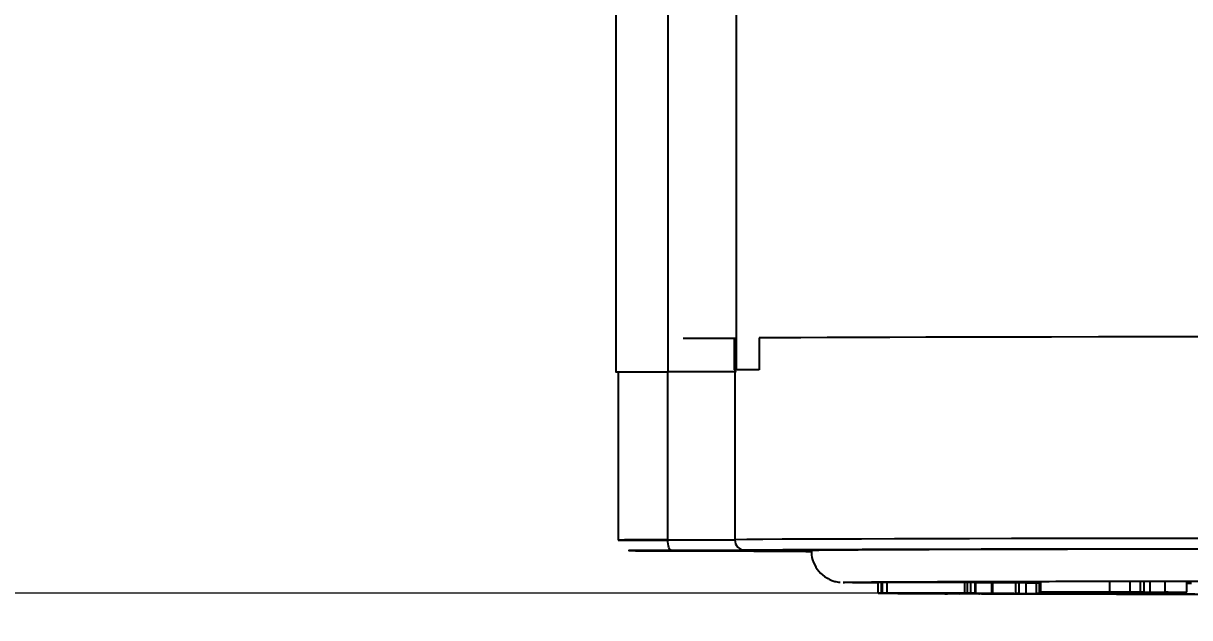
# Model space of a CAD drawing. Header units: millimetres. Extents: x 2379 to 4059, y 879 to 2067.
# Drawn here: x 2943.2 to 3053.2, y 987.4 to 1043.5 of the extents above; entities that cross this region are included whole.
import ezdxf

# ---------------------------------------------------------------- set-up
doc = ezdxf.new("R2010")
doc.units = ezdxf.units.MM
doc.layers.add('AM_5', color=3, linetype='Continuous', lineweight=25)
doc.styles.add('SLDTEXTSTYLE1', font='txt.shx', dxfattribs={"width": 0.7, "bigfont": 'gbcbig.shx'})
doc.dimstyles.new('SLDDIMSTYLE12$0', dxfattribs={"dimtxt": 12, "dimasz": 10, "dimexe": 0, "dimexo": 0.0625, "dimgap": 0.875, "dimtad": 1, "dimdec": 1, "dimlfac": 1.8, "dimrnd": 1e-09, "dimzin": 12, "dimdsep": 46, "dimtxsty": 'SLDTEXTSTYLE1', "dimcen": 0.09, "dimdle": 8.16, "dimclrd": 3, "dimclre": 3, "dimadec": 0, "dimazin": 3, "dimtfac": 1, "dimtdec": 1, "dimtofl": 0, "dimtmove": 0, "dimatfit": 3, "dimfxl": 0, "dimfrac": 2, "dimtolj": 1, "dimlwd": 5, "dimlwe": 5, "dimarcsym": 0})

# ---------------------------------------------------------------- blocks, each defined once
blk = doc.blocks.new('*D41')
at = {"layer": 'AM_5', "color": 3, "lineweight": 5, "transparency": 16777216}
blk.add_line((3044.79, 1231.34), (2894.45, 1231.34), dxfattribs=at)
at = {"layer": 'AM_5', "color": 3, "linetype": 'Continuous', "lineweight": 5, "transparency": 16777216}
for p, q in [((2894.45, 1221.34), (2894.45, 999.72)), ((3024.09, 989.72), (2894.45, 989.72))]:
    blk.add_line(p, q, dxfattribs=at)
at = {"layer": 'AM_5', "color": 3, "transparency": 16777216}
for points in [[(2892.79, 1221.34), (2896.12, 1221.34), (2894.45, 1231.34)], [(2892.79, 999.72), (2896.12, 999.72), (2894.45, 989.72)]]:
    blk.add_solid(points, dxfattribs=at)
at = {"layer": 'Defpoints', "color": 0, "transparency": 16777216}
for p in [(3044.86, 1231.34), (2894.45, 989.72), (3024.15, 989.72)]:
    blk.add_point(p, dxfattribs=at)
at = {"layer": 'AM_5', "color": 0, "transparency": 16777216, "insert": (2887.58, 1063.63), "char_height": 12, "attachment_point": 5, "rotation": 90, "style": 'SLDTEXTSTYLE1'}
blk.add_mtext('\\A1;245', dxfattribs=at)
blk = doc.blocks.new('*D42')
at = {"layer": 'AM_5', "color": 3, "lineweight": 5, "transparency": 16777216}
blk.add_line((3024.05, 989.72), (2894.6, 989.72), dxfattribs=at)
at = {"layer": 'AM_5', "color": 3, "linetype": 'Continuous', "lineweight": 5, "transparency": 16777216}
for p, q in [((2894.6, 979.72), (2894.6, 954.64)), ((3023.16, 944.64), (2894.6, 944.64))]:
    blk.add_line(p, q, dxfattribs=at)
at = {"layer": 'AM_5', "color": 3, "transparency": 16777216}
for points in [[(2892.93, 979.72), (2896.27, 979.72), (2894.6, 989.72)], [(2892.93, 954.64), (2896.27, 954.64), (2894.6, 944.64)]]:
    blk.add_solid(points, dxfattribs=at)
at = {"layer": 'Defpoints', "color": 0, "transparency": 16777216}
for p in [(3024.12, 989.72), (2894.6, 944.64), (3023.22, 944.64)]:
    blk.add_point(p, dxfattribs=at)
at = {"layer": 'AM_5', "color": 0, "transparency": 16777216, "insert": (2887.73, 967.18), "char_height": 12, "attachment_point": 5, "rotation": 90, "style": 'SLDTEXTSTYLE1'}
blk.add_mtext('\\A1;45', dxfattribs=at)

msp = doc.modelspace()

# ---------------------------------------------------------------- linework, layer by layer
at = {"color": 7, "linetype": 'Continuous', "lineweight": 25}
for p, q in [((3010.429, 1045.193), (3010.429, 1010.766)), ((2999.082, 1044.576), (2999.082, 1010.576)), ((3004.017, 1010.591), (3004.017, 1044.591)), ((3010.239, 1013.764), (3010.239, 1010.764)), ((3010.239, 1013.764), (3010.363, 1013.764)), ((3012.596, 1013.785), (3012.596, 1010.785)), ((3010.296, 1010.765), (3010.296, 994.765)), ((2999.305, 1010.577), (2999.305, 994.734)), ((3003.973, 994.748), (3003.973, 1010.591)), ((3020.505, 990.734), (3020.56, 990.737)), ((3024.116, 990.717), (3023.81, 990.717)), ((3023.81, 989.717), (3023.81, 990.717)), ((3024.18, 990.716), (3024.116, 990.717)), ((3024.116, 989.717), (3024.116, 990.717)), ((3024.18, 990.716), (3024.18, 989.716)), ((3031.97, 990.718), (3024.669, 990.715)), ((3024.669, 989.715), (3024.669, 990.715)), ((3031.97, 989.718), (3031.97, 990.718)), ((3032.548, 990.72), (3032.242, 990.72)), ((3032.242, 989.72), (3032.242, 990.72)), ((3032.958, 990.715), (3032.548, 990.72)), ((3032.548, 989.72), (3032.548, 990.72)), ((3033.014, 990.713), (3032.958, 990.715)), ((3032.958, 989.715), (3032.958, 990.715)), ((3033.017, 989.713), (3033.017, 990.713)), ((3034.519, 989.702), (3034.519, 990.702)), ((3034.621, 989.7), (3034.621, 990.7)), ((3036.786, 990.682), (3034.621, 990.68)), ((3036.786, 989.682), (3036.786, 990.682)), ((3037.079, 990.685), (3036.801, 990.684)), ((3036.801, 989.684), (3036.801, 990.684)), ((3037.764, 990.682), (3037.079, 990.685)), ((3037.079, 990.685), (3037.079, 989.685)), ((3037.764, 989.682), (3037.764, 990.682)), ((3038.741, 990.674), (3037.764, 990.673)), ((3039.018, 990.676), (3038.741, 990.676)), ((3038.741, 989.676), (3038.741, 990.676)), ((3039.163, 990.676), (3039.018, 990.676)), ((3039.018, 989.676), (3039.018, 990.676)), ((3045.654, 990.821), (3039.163, 990.8)), ((3039.163, 989.8), (3039.163, 990.8)), ((3047.585, 990.825), (3045.654, 990.824)), ((3045.654, 989.824), (3045.654, 990.824)), ((3047.585, 989.825), (3047.585, 990.825)), ((3048.538, 990.82), (3047.585, 990.82)), ((3048.538, 989.82), (3048.538, 990.82)), ((3049.458, 990.81), (3048.885, 990.81)), ((3048.885, 989.81), (3048.885, 990.81)), ((3050.886, 990.814), (3049.458, 990.81)), ((3049.458, 989.81), (3049.458, 990.81)), ((3052.912, 990.819), (3050.886, 990.818)), ((3050.886, 989.818), (3050.886, 990.818)), ((3052.912, 989.819), (3052.912, 990.819)), ((3024.201, 989.712), (3023.81, 989.717)), ((3023.81, 989.717), (3024.116, 989.717)), ((3024.116, 989.717), (3024.18, 989.716)), ((3024.491, 989.713), (3024.507, 989.712)), ((3024.669, 989.715), (3031.97, 989.718)), ((3032.117, 989.716), (3024.816, 989.713)), ((3025.663, 989.714), (3025.663, 989.698)), ((3029.115, 989.708), (3029.115, 989.715)), ((3030.072, 989.672), (3029.126, 989.676)), ((3029.126, 989.676), (3029.404, 989.676)), ((3029.404, 989.676), (3029.593, 989.676)), ((3030.35, 989.672), (3030.072, 989.672)), ((3030.161, 989.673), (3030.35, 989.672)), ((3030.174, 989.675), (3036.786, 989.682)), ((3036.558, 989.681), (3030.317, 989.675)), ((3030.35, 989.672), (3030.35, 989.675)), ((3031.515, 989.666), (3036.607, 989.681)), ((3031.515, 989.666), (3031.515, 989.676)), ((3031.658, 989.666), (3031.515, 989.666)), ((3038.916, 989.674), (3031.658, 989.666)), ((3032.298, 989.719), (3032.242, 989.72)), ((3032.242, 989.72), (3032.548, 989.72)), ((3032.548, 989.72), (3032.958, 989.715)), ((3032.958, 989.715), (3032.94, 989.713)), ((3037.764, 989.682), (3033.316, 989.668)), ((3033.316, 989.668), (3033.364, 989.668)), ((3033.364, 989.668), (3038.774, 989.674)), ((3033.364, 989.668), (3033.364, 989.669)), ((3033.516, 989.668), (3033.516, 989.66)), ((3033.86, 989.658), (3033.553, 989.659)), ((3036.129, 989.67), (3036.129, 989.668)), ((3036.607, 989.681), (3036.558, 989.681)), ((3036.801, 989.684), (3037.079, 989.685)), ((3036.944, 989.684), (3036.801, 989.684)), ((3038.589, 989.644), (3036.904, 989.649)), ((3036.904, 989.649), (3037.146, 989.649)), ((3037.079, 989.685), (3037.764, 989.682)), ((3037.146, 989.649), (3037.439, 989.648)), ((3038.054, 989.648), (3043.717, 989.658)), ((3038.541, 989.645), (3038.832, 989.645)), ((3044.197, 989.656), (3038.574, 989.647)), ((3038.832, 989.645), (3038.589, 989.644)), ((3038.93, 989.675), (3038.741, 989.676)), ((3038.741, 989.676), (3039.018, 989.676)), ((3038.766, 989.659), (3038.766, 989.673)), ((3038.774, 989.674), (3038.774, 989.676)), ((3038.832, 989.645), (3038.832, 989.647)), ((3039.018, 989.676), (3039.964, 989.673)), ((3039.163, 989.8), (3045.905, 989.821)), ((3040.031, 989.801), (3039.163, 989.8)), ((3039.687, 989.672), (3039.498, 989.673)), ((3039.964, 989.673), (3039.687, 989.672)), ((3039.964, 989.673), (3039.964, 989.801)), ((3042.304, 989.809), (3040.804, 989.804)), ((3040.969, 989.8), (3040.969, 989.804)), ((3040.969, 989.8), (3040.971, 989.8)), ((3040.971, 989.8), (3040.971, 989.804)), ((3041.313, 989.66), (3043.141, 989.662)), ((3041.467, 989.66), (3041.313, 989.66)), ((3041.529, 989.668), (3041.529, 989.8)), ((3041.908, 989.665), (3041.908, 989.8)), ((3046.935, 989.802), (3042.304, 989.809)), ((3044.274, 989.815), (3042.857, 989.81)), ((3042.857, 989.81), (3047.488, 989.803)), ((3043.141, 989.662), (3043.141, 989.8)), ((3043.141, 989.662), (3046.219, 989.654)), ((3043.856, 989.795), (3045.001, 989.796)), ((3048.905, 989.808), (3044.274, 989.815)), ((3044.39, 989.802), (3044.39, 989.806)), ((3044.942, 989.651), (3044.74, 989.651)), ((3047.585, 989.825), (3044.827, 989.816)), ((3044.827, 989.816), (3048.484, 989.811)), ((3046.219, 989.654), (3044.942, 989.651)), ((3044.951, 989.8), (3044.951, 989.805)), ((3045.001, 989.796), (3045.001, 989.805)), ((3045.001, 989.796), (3046.935, 989.802)), ((3052.912, 989.819), (3045.343, 989.795)), ((3045.654, 989.824), (3047.585, 989.825)), ((3045.905, 989.821), (3045.654, 989.824)), ((3046.219, 989.654), (3046.219, 989.798)), ((3046.234, 989.798), (3046.234, 989.63)), ((3046.853, 989.82), (3046.853, 989.823)), ((3046.853, 989.82), (3048.538, 989.82)), ((3047.488, 989.81), (3047.488, 989.803)), ((3047.488, 989.803), (3048.905, 989.808)), ((3047.714, 989.803), (3047.714, 989.637)), ((3048.885, 989.81), (3049.458, 989.81)), ((3049.458, 989.81), (3051.153, 989.815)), ((3049.862, 989.621), (3050.043, 989.622)), ((3051.919, 989.618), (3049.862, 989.621)), ((3050.043, 989.622), (3050.341, 989.621)), ((3050.665, 989.78), (3050.434, 989.78)), ((3050.665, 989.78), (3050.665, 989.812)), ((3050.886, 989.818), (3052.912, 989.819)), ((3051.153, 989.815), (3050.886, 989.818)), ((3050.967, 989.621), (3055.242, 989.635)), ((3053.626, 989.626), (3051.653, 989.62)), ((3051.8, 989.619), (3051.8, 989.621)), ((3051.8, 989.619), (3052.1, 989.619)), ((3052.1, 989.619), (3051.919, 989.618)), ((3052.1, 989.619), (3052.1, 989.622)), ((3052.839, 989.641), (3052.839, 989.819))]:
    msp.add_line(p, q, dxfattribs=at)
at = {"color": 7, "linetype": 'Continuous', "lineweight": 25, "flags": 128}
for points in [[(3074.692, 1013.902), (3069.367, 1013.9), (3064.132, 1013.896), (3059.013, 1013.892), (3054.034, 1013.888), (3049.216, 1013.882), (3044.583, 1013.876), (3040.157, 1013.869), (3035.956, 1013.862), (3032.003, 1013.854), (3028.313, 1013.845), (3024.906, 1013.836), (3021.795, 1013.827), (3018.997, 1013.817), (3016.524, 1013.806), (3014.387, 1013.796), (3012.596, 1013.785)], [(3004.325, 993.746), (3004.256, 993.766), (3004.19, 993.823), (3004.13, 993.916), (3004.076, 994.041), (3004.033, 994.192), (3004, 994.366), (3003.98, 994.553), (3003.973, 994.748)], [(3074.692, 994.902), (3069.433, 994.9), (3064.263, 994.897), (3059.204, 994.893), (3054.28, 994.888), (3049.513, 994.883), (3044.925, 994.877), (3040.537, 994.87), (3036.368, 994.863), (3032.436, 994.855), (3028.761, 994.846), (3025.359, 994.838), (3022.244, 994.828), (3019.432, 994.818), (3016.934, 994.808), (3014.763, 994.798), (3012.927, 994.787), (3011.436, 994.776), (3010.296, 994.765)], [(3011.705, 993.734), (3011.528, 993.731), (3011.008, 993.728), (3010.182, 993.726), (3009.105, 993.724), (3007.851, 993.723), (3006.505, 993.723), (3005.159, 993.723), (3003.905, 993.724), (3002.828, 993.726), (3002.002, 993.728), (3001.482, 993.731), (3001.305, 993.734), (3001.482, 993.737), (3002.002, 993.74), (3002.828, 993.742), (3003.905, 993.744), (3005.159, 993.745), (3006.505, 993.745), (3007.851, 993.745), (3009.105, 993.744), (3010.182, 993.742), (3011.008, 993.74), (3011.528, 993.737), (3011.705, 993.734)], [(3004.325, 993.722), (3004.256, 993.74), (3004.25, 993.744)], [(3011.28, 993.704), (3011.088, 993.723), (3011.019, 993.739)], [(3053.986, 993.867), (3049.676, 993.862), (3045.562, 993.855), (3041.664, 993.849), (3038.003, 993.841), (3034.595, 993.833), (3031.458, 993.825), (3028.609, 993.816), (3026.06, 993.806), (3023.824, 993.797), (3021.913, 993.787), (3020.337, 993.777), (3019.103, 993.766), (3018.217, 993.755), (3017.683, 993.745), (3017.505, 993.734), (3017.505, 993.734)]]:
    msp.add_lwpolyline(points, dxfattribs=at)
at = {"color": 7, "linetype": 'Continuous', "lineweight": 25}
for centre, radius, start, end in [((3005.527, 1800.635), 786.885, 269.993192, 270.343129), ((3009.901, 1044.501), 33.739, 270.57375, 270.66978), ((3015.787, 513.15), 497.644, 90.36744, 90.63226), ((3002.968, 564.319), 430.43, 89.86614, 90.48756), ((3003.191, 1497.464), 502.745, 269.55713, 270.08916), ((3004.466, 2037.087), 1042.338, 269.972937, 270.320473), ((3011.288, 994.757), 0.992, 179.54189, 269.50442)]:
    msp.add_arc(centre, radius, start, end, dxfattribs=at)
for points, knots in [([(2999.305, 1010.573), (2999.206, 1010.574), (2998.952, 1010.577), (2999.334, 1010.581), (3000.341, 1010.585), (3001.936, 1010.589), (3003.324, 1010.59), (3004.017, 1010.591)], [0, 0, 0, 0, 0.1382127, 0.3536596, 0.5691064, 0.7845532, 1, 1, 1, 1]), ([(3004.325, 993.746), (3003.771, 993.746), (3002.638, 993.745), (3001.328, 993.742), (3000.491, 993.738), (3000.214, 993.734), (3000.491, 993.73), (3001.328, 993.726), (3002.638, 993.723), (3003.771, 993.722), (3004.325, 993.722)], [0, 0, 0, 0, 0.122089, 0.25, 0.377911, 0.5, 0.622089, 0.75, 0.877911, 1, 1, 1, 1]), ([(3011.28, 993.764), (3011.046, 993.762), (3010.571, 993.758), (3008.986, 993.753), (3006.894, 993.749), (3005.172, 993.747), (3004.325, 993.746)], [0, 0, 0, 0, 0.2457963, 0.5, 0.7542037, 1, 1, 1, 1]), ([(3004.325, 993.722), (3005.172, 993.721), (3006.894, 993.719), (3008.986, 993.715), (3010.571, 993.71), (3011.046, 993.706), (3011.28, 993.704)], [0, 0, 0, 0, 0.2457963, 0.5, 0.7542037, 1, 1, 1, 1]), ([(3074.871, 993.9), (3072.375, 993.899), (3067.338, 993.897), (3059.961, 993.891), (3052.719, 993.884), (3045.74, 993.876), (3039.137, 993.865), (3033.043, 993.854), (3027.551, 993.841), (3022.739, 993.826), (3018.676, 993.812), (3015.407, 993.796), (3012.868, 993.78), (3011.806, 993.77), (3011.28, 993.764)], [0, 0, 0, 0, 0.0799588, 0.1613715, 0.2441424, 0.3288926, 0.4142166, 0.5, 0.5857784, 0.6711024, 0.7558576, 0.8386237, 0.9200388, 1, 1, 1, 1]), ([(3011.28, 993.704), (3011.812, 993.698), (3012.885, 993.688), (3015.02, 993.674), (3016.824, 993.666), (3017.519, 993.663)], [0, 0, 0, 0, 0.3763945, 0.7596333, 1, 1, 1, 1]), ([(3017.526, 993.731), (3017.52, 993.68), (3017.471, 993.305), (3017.686, 992.604), (3018.174, 991.755), (3018.83, 991.205), (3019.417, 990.924), (3019.828, 990.805), (3020.113, 990.756), (3020.183, 990.75), (3020.225, 990.746)], [0, 0, 0, 0, 0.0306613, 0.2215242, 0.4125627, 0.6042625, 0.714262, 0.802035, 0.8827548, 1, 1, 1, 1]), ([(3023.81, 990.689), (3023.591, 990.691), (3022.636, 990.697), (3021.606, 990.707), (3020.663, 990.721), (3020.558, 990.729), (3020.505, 990.734)], [0, 0, 0, 0, 0.0935487, 0.4075636, 0.7037755, 1, 1, 1, 1]), ([(3020.56, 990.737), (3020.607, 990.74), (3020.714, 990.748), (3021.584, 990.761), (3023.064, 990.774), (3025.24, 990.788), (3028.07, 990.801), (3031.584, 990.814), (3035.738, 990.826), (3040.482, 990.838), (3045.743, 990.848), (3051.435, 990.857), (3057.458, 990.864), (3063.681, 990.87), (3070.046, 990.875), (3076.399, 990.878), (3082.738, 990.88), (3089.005, 990.881), (3095.272, 990.88), (3101.611, 990.878), (3107.963, 990.875), (3114.329, 990.87), (3120.552, 990.864), (3126.575, 990.857), (3132.267, 990.848), (3137.528, 990.838), (3142.272, 990.826), (3146.426, 990.814), (3149.94, 990.801), (3152.77, 990.788), (3154.946, 990.774), (3156.427, 990.761), (3157.298, 990.748), (3157.405, 990.74), (3157.453, 990.736)], [0, 0, 0, 0, 0.0238278, 0.0532733, 0.0844848, 0.1156987, 0.1479575, 0.1807255, 0.2138422, 0.247136, 0.2804297, 0.3135464, 0.3463145, 0.3785732, 0.4097847, 0.4409986, 0.4704422, 0.4998883, 0.529332, 0.5587781, 0.5899896, 0.6212035, 0.6534622, 0.6862303, 0.719347, 0.7526407, 0.7859345, 0.8190512, 0.8518192, 0.884078, 0.9152894, 0.9465034, 0.9759476, 1, 1, 1, 1]), ([(3024.669, 990.715), (3024.601, 990.715), (3024.5, 990.715), (3024.371, 990.715), (3024.288, 990.715), (3024.217, 990.716), (3024.194, 990.716), (3024.18, 990.716)], [0, 0, 0, 0, 0.282258, 0.4158856, 0.5503053, 0.7165567, 1, 1, 1, 1]), ([(3032.299, 990.719), (3032.3, 990.719), (3032.305, 990.718), (3032.259, 990.718), (3032.168, 990.718), (3032.063, 990.718), (3031.991, 990.718), (3031.97, 990.718)], [0, 0, 0, 0, 0.1326945, 0.3449021, 0.557282, 0.8755225, 1, 1, 1, 1]), ([(3034.519, 990.702), (3034.388, 990.702), (3034.145, 990.704), (3033.543, 990.705), (3033.143, 990.705), (3033.017, 990.705)], [0, 0, 0, 0, 0.4404149, 0.8228014, 1, 1, 1, 1]), ([(3034.601, 990.7), (3034.596, 990.701), (3034.59, 990.701), (3034.529, 990.702), (3034.519, 990.702)], [0, 0, 0, 0, 0.83071948, 1, 1, 1, 1]), ([(3048.885, 990.81), (3048.85, 990.811), (3048.788, 990.812), (3048.663, 990.814), (3048.578, 990.815), (3048.538, 990.816)], [0, 0, 0, 0, 0.4081821, 0.7252723, 1, 1, 1, 1]), ([(3053.367, 990.639), (3053.352, 990.639), (3053.255, 990.64), (3053.029, 990.64), (3052.839, 990.641)], [0, 0, 0, 0, 0.1566684, 1, 1, 1, 1]), ([(3024.18, 989.716), (3024.198, 989.716), (3024.224, 989.716), (3024.319, 989.715), (3024.414, 989.715), (3024.534, 989.715), (3024.623, 989.715), (3024.669, 989.715)], [0, 0, 0, 0, 0.35696, 0.5062957, 0.6288316, 0.8071132, 1, 1, 1, 1]), ([(3029.391, 989.706), (3028.723, 989.706), (3027.661, 989.705), (3026.267, 989.706), (3025.333, 989.707), (3024.622, 989.709), (3024.323, 989.711), (3024.22, 989.712), (3024.201, 989.712)], [0, 0, 0, 0, 0.2981143, 0.4743939, 0.6200678, 0.7658819, 0.9565068, 1, 1, 1, 1]), ([(3024.816, 989.713), (3024.765, 989.713), (3024.677, 989.713), (3024.576, 989.713), (3024.513, 989.713), (3024.504, 989.713), (3024.5, 989.713)], [0, 0, 0, 0, 0.2902017, 0.5038203, 0.7630344, 1, 1, 1, 1]), ([(3024.507, 989.712), (3024.601, 989.711), (3024.781, 989.71), (3025.458, 989.709), (3026.474, 989.708), (3027.742, 989.708), (3028.677, 989.708), (3029.115, 989.708)], [0, 0, 0, 0, 0.17959529, 0.3437589, 0.49582708, 0.76369658, 1, 1, 1, 1]), ([(3025.694, 989.698), (3025.686, 989.698), (3025.645, 989.698), (3025.938, 989.7), (3026.622, 989.702), (3027.84, 989.704), (3028.837, 989.705), (3029.329, 989.705)], [0, 0, 0, 0, 0.036608, 0.1839358, 0.4087722, 0.7086648, 1, 1, 1, 1]), ([(3030.991, 989.693), (3030.336, 989.693), (3029.223, 989.692), (3027.722, 989.692), (3026.734, 989.693), (3026.06, 989.695), (3025.858, 989.696), (3025.754, 989.696)], [0, 0, 0, 0, 0.3332849, 0.5666872, 0.7350111, 0.8630417, 1, 1, 1, 1]), ([(3026.054, 989.696), (3026.024, 989.697), (3025.964, 989.697), (3026.155, 989.699), (3026.614, 989.7), (3027.76, 989.702), (3028.863, 989.702), (3029.612, 989.703)], [0, 0, 0, 0, 0.0984386, 0.1929593, 0.3270867, 0.5428796, 1, 1, 1, 1]), ([(3030.708, 989.695), (3030.063, 989.695), (3029.072, 989.694), (3027.784, 989.694), (3027.003, 989.694), (3026.47, 989.695), (3026.176, 989.696), (3026.086, 989.696), (3026.054, 989.696)], [0, 0, 0, 0, 0.386905, 0.5938453, 0.741486, 0.8425466, 0.9443486, 1, 1, 1, 1]), ([(3029.115, 989.708), (3029.775, 989.708), (3030.729, 989.709), (3031.815, 989.71), (3032.399, 989.711), (3032.563, 989.712), (3032.646, 989.713)], [0, 0, 0, 0, 0.4523033, 0.6539929, 0.8266681, 1, 1, 1, 1]), ([(3029.329, 989.705), (3029.986, 989.705), (3031.105, 989.706), (3032.585, 989.706), (3033.556, 989.705), (3034.211, 989.703), (3034.413, 989.702), (3034.519, 989.702)], [0, 0, 0, 0, 0.335879, 0.5723444, 0.7315693, 0.8590321, 1, 1, 1, 1]), ([(3032.931, 989.712), (3032.815, 989.711), (3032.583, 989.709), (3031.75, 989.708), (3030.639, 989.706), (3029.787, 989.706), (3029.391, 989.706)], [0, 0, 0, 0, 0.2213059, 0.4429514, 0.7404833, 1, 1, 1, 1]), ([(3029.593, 989.676), (3029.634, 989.675), (3029.693, 989.675), (3029.819, 989.675), (3029.934, 989.675), (3030.057, 989.675), (3030.135, 989.675), (3030.174, 989.675)], [0, 0, 0, 0, 0.34609986, 0.49346661, 0.64269303, 0.8205684, 1, 1, 1, 1]), ([(3029.612, 989.703), (3030.261, 989.703), (3031.256, 989.704), (3032.546, 989.704), (3033.31, 989.704), (3033.817, 989.703), (3034.068, 989.702), (3034.145, 989.702), (3034.168, 989.702)], [0, 0, 0, 0, 0.3973458, 0.609831, 0.7595167, 0.8585918, 0.95839, 1, 1, 1, 1]), ([(3030.317, 989.675), (3030.271, 989.675), (3030.192, 989.674), (3030.115, 989.674), (3030.082, 989.674), (3030.095, 989.674), (3030.139, 989.673), (3030.161, 989.673)], [0, 0, 0, 0, 0.227355, 0.3882091, 0.5496794, 0.7768914, 1, 1, 1, 1]), ([(3034.168, 989.702), (3034.204, 989.701), (3034.272, 989.7), (3034.168, 989.699), (3033.871, 989.698), (3032.903, 989.697), (3031.75, 989.696), (3030.836, 989.695), (3030.708, 989.695)], [0, 0, 0, 0, 0.0990131, 0.188639, 0.2779776, 0.4352627, 0.9208036, 1, 1, 1, 1]), ([(3034.519, 989.702), (3034.574, 989.701), (3034.687, 989.7), (3034.408, 989.698), (3033.646, 989.696), (3032.469, 989.694), (3031.449, 989.693), (3030.991, 989.693)], [0, 0, 0, 0, 0.1426699, 0.2869001, 0.4591985, 0.7575481, 1, 1, 1, 1]), ([(3031.97, 989.718), (3032.042, 989.718), (3032.147, 989.718), (3032.252, 989.718), (3032.304, 989.718), (3032.318, 989.719), (3032.305, 989.719), (3032.298, 989.719)], [0, 0, 0, 0, 0.3039299, 0.4394116, 0.5752405, 0.7665382, 1, 1, 1, 1]), ([(3032.652, 989.715), (3032.634, 989.715), (3032.596, 989.715), (3032.502, 989.716), (3032.383, 989.716), (3032.288, 989.716), (3032.196, 989.716), (3032.14, 989.716), (3032.117, 989.716)], [0, 0, 0, 0, 0.2921955, 0.5874478, 0.7122589, 0.8180509, 0.9240716, 1, 1, 1, 1]), ([(3032.67, 989.714), (3032.68, 989.714), (3032.699, 989.714), (3032.668, 989.715), (3032.652, 989.715)], [0, 0, 0, 0, 0.5083024, 1, 1, 1, 1]), ([(3033.548, 989.66), (3033.542, 989.66), (3033.518, 989.661), (3033.924, 989.664), (3034.797, 989.666), (3035.676, 989.667), (3036.129, 989.668)], [0, 0, 0, 0, 0.0756121, 0.3237082, 0.6513924, 1, 1, 1, 1]), ([(3039.304, 989.658), (3038.721, 989.657), (3037.729, 989.656), (3036.245, 989.655), (3035.173, 989.655), (3034.364, 989.656), (3034.03, 989.657), (3033.86, 989.658)], [0, 0, 0, 0, 0.3335281, 0.5675456, 0.7357986, 0.8649124, 1, 1, 1, 1]), ([(3034.122, 989.658), (3034.046, 989.658), (3033.898, 989.659), (3033.922, 989.66), (3034.194, 989.662), (3035.065, 989.664), (3036.021, 989.665), (3036.666, 989.666)], [0, 0, 0, 0, 0.0986508, 0.1910466, 0.3285976, 0.5470935, 1, 1, 1, 1]), ([(3038.766, 989.659), (3038.196, 989.659), (3037.322, 989.657), (3036.116, 989.656), (3035.32, 989.656), (3034.722, 989.657), (3034.336, 989.657), (3034.177, 989.658), (3034.122, 989.658)], [0, 0, 0, 0, 0.3869557, 0.5937935, 0.7403385, 0.8420988, 0.9447777, 1, 1, 1, 1]), ([(3036.129, 989.668), (3036.715, 989.669), (3037.715, 989.67), (3039.184, 989.671), (3040.231, 989.67), (3041.02, 989.669), (3041.354, 989.669), (3041.529, 989.668)], [0, 0, 0, 0, 0.3363681, 0.5746453, 0.7319443, 0.859761, 1, 1, 1, 1]), ([(3036.666, 989.666), (3037.24, 989.667), (3038.115, 989.668), (3039.346, 989.669), (3040.134, 989.669), (3040.715, 989.669), (3041.049, 989.668), (3041.184, 989.668), (3041.222, 989.668)], [0, 0, 0, 0, 0.3975275, 0.6073912, 0.7599955, 0.8599042, 0.9604568, 1, 1, 1, 1]), ([(3036.786, 989.682), (3036.836, 989.682), (3036.917, 989.683), (3037, 989.683), (3037.033, 989.683), (3037.024, 989.683), (3036.977, 989.684), (3036.944, 989.684)], [0, 0, 0, 0, 0.23930686, 0.38834084, 0.53823163, 0.67764919, 1, 1, 1, 1]), ([(3037.439, 989.648), (3037.497, 989.648), (3037.579, 989.648), (3037.73, 989.648), (3037.854, 989.648), (3037.965, 989.648), (3038.029, 989.648), (3038.054, 989.648)], [0, 0, 0, 0, 0.362826, 0.512382, 0.662913, 0.871019, 1, 1, 1, 1]), ([(3038.574, 989.647), (3038.528, 989.647), (3038.454, 989.646), (3038.411, 989.646), (3038.415, 989.646), (3038.416, 989.646)], [0, 0, 0, 0, 0.5350751, 0.8609307, 1, 1, 1, 1]), ([(3038.417, 989.646), (3038.432, 989.646), (3038.459, 989.646), (3038.516, 989.645), (3038.541, 989.645)], [0, 0, 0, 0, 0.5755033, 1, 1, 1, 1]), ([(3041.222, 989.668), (3041.303, 989.667), (3041.457, 989.667), (3041.491, 989.666), (3041.346, 989.665), (3040.632, 989.662), (3039.663, 989.661), (3038.864, 989.66), (3038.766, 989.659)], [0, 0, 0, 0, 0.0991858, 0.1896046, 0.2798456, 0.4340138, 0.9308289, 1, 1, 1, 1]), ([(3038.774, 989.674), (3038.824, 989.674), (3038.905, 989.674), (3038.988, 989.674), (3039.021, 989.675), (3039.012, 989.675), (3038.964, 989.675), (3038.93, 989.675)], [0, 0, 0, 0, 0.2390785, 0.388006, 0.537788, 0.6770745, 1, 1, 1, 1]), ([(3039.498, 989.673), (3039.464, 989.673), (3039.405, 989.673), (3039.276, 989.674), (3039.156, 989.674), (3039.033, 989.674), (3038.957, 989.674), (3038.916, 989.674)], [0, 0, 0, 0, 0.2824456, 0.4888331, 0.6493785, 0.8108685, 1, 1, 1, 1]), ([(3041.871, 989.665), (3041.77, 989.664), (3041.495, 989.662), (3040.566, 989.66), (3039.696, 989.658), (3039.304, 989.658)], [0, 0, 0, 0, 0.2427882, 0.6583311, 1, 1, 1, 1]), ([(3040.804, 989.804), (3040.713, 989.804), (3040.531, 989.803), (3040.256, 989.802), (3040.114, 989.801), (3040.031, 989.801)], [0, 0, 0, 0, 0.2971536, 0.5945312, 1, 1, 1, 1]), ([(3044.218, 989.799), (3043.922, 989.799), (3043.33, 989.8), (3042.236, 989.8), (3041.45, 989.8), (3040.969, 989.8)], [0, 0, 0, 0, 0.2800426, 0.5593015, 1, 1, 1, 1]), ([(3040.971, 989.8), (3041.281, 989.801), (3041.901, 989.801), (3042.758, 989.802), (3043.44, 989.802), (3043.957, 989.802), (3044.241, 989.802), (3044.372, 989.802), (3044.39, 989.802)], [0, 0, 0, 0, 0.27787332, 0.55583103, 0.75716214, 0.87074066, 0.98261798, 1, 1, 1, 1]), ([(3043.831, 989.659), (3043.692, 989.66), (3043.485, 989.66), (3043.128, 989.66), (3042.635, 989.661), (3042.087, 989.66), (3041.639, 989.66), (3041.467, 989.66)], [0, 0, 0, 0, 0.2407928, 0.3597767, 0.4617112, 0.7944126, 1, 1, 1, 1]), ([(3041.529, 989.668), (3041.674, 989.668), (3041.896, 989.667), (3041.873, 989.666), (3041.866, 989.665)], [0, 0, 0, 0, 0.6594869, 1, 1, 1, 1]), ([(3043.717, 989.658), (3043.756, 989.658), (3043.858, 989.658), (3043.967, 989.658), (3044.033, 989.658), (3044.047, 989.658), (3044.05, 989.658), (3044.032, 989.659), (3043.957, 989.659), (3043.881, 989.659), (3043.831, 989.659)], [0, 0, 0, 0, 0.1667091, 0.4386095, 0.4873232, 0.5172064, 0.5418023, 0.5788161, 0.7230841, 1, 1, 1, 1]), ([(3050.434, 989.78), (3050.178, 989.782), (3049.558, 989.785), (3047.299, 989.79), (3045.178, 989.793), (3043.856, 989.795)], [0, 0, 0, 0, 0.2094523, 0.5068834, 1, 1, 1, 1]), ([(3045.029, 989.656), (3045, 989.656), (3044.914, 989.656), (3044.796, 989.657), (3044.695, 989.657), (3044.64, 989.657), (3044.61, 989.657), (3044.534, 989.657), (3044.394, 989.657), (3044.272, 989.656), (3044.197, 989.656)], [0, 0, 0, 0, 0.124093, 0.3723511, 0.4968376, 0.5175406, 0.5384847, 0.5749387, 0.740211, 1, 1, 1, 1]), ([(3045.027, 989.799), (3045.009, 989.799), (3044.973, 989.799), (3044.848, 989.799), (3044.668, 989.799), (3044.442, 989.799), (3044.293, 989.799), (3044.218, 989.799)], [0, 0, 0, 0, 0.0876057, 0.1756397, 0.4450626, 0.7212942, 1, 1, 1, 1]), ([(3044.39, 989.802), (3044.54, 989.801), (3044.794, 989.801), (3044.954, 989.8), (3045.027, 989.8), (3045.063, 989.799), (3045.038, 989.799), (3045.027, 989.799)], [0, 0, 0, 0, 0.40769923, 0.69008284, 0.8437541, 0.93416118, 1, 1, 1, 1]), ([(3044.74, 989.651), (3044.924, 989.652), (3045.182, 989.653), (3045.352, 989.654), (3045.401, 989.654)], [0, 0, 0, 0, 0.7107569, 1, 1, 1, 1]), ([(3045.409, 989.654), (3045.412, 989.654), (3045.426, 989.655), (3045.304, 989.655), (3045.137, 989.656), (3045.029, 989.656)], [0, 0, 0, 0, 0.0963114, 0.4120788, 1, 1, 1, 1]), ([(3045.343, 989.795), (3045.894, 989.794), (3046.912, 989.793), (3048.281, 989.79), (3049.701, 989.787), (3050.39, 989.783), (3050.626, 989.781), (3050.665, 989.78)], [0, 0, 0, 0, 0.2213716, 0.4092764, 0.5964037, 0.9332213, 1, 1, 1, 1]), ([(3046.279, 989.63), (3046.274, 989.63), (3046.257, 989.632), (3046.76, 989.635), (3047.391, 989.636), (3047.714, 989.637)], [0, 0, 0, 0, 0.1565607, 0.5683077, 1, 1, 1, 1]), ([(3047.033, 989.626), (3046.837, 989.626), (3046.453, 989.627), (3046.331, 989.628), (3046.271, 989.629)], [0, 0, 0, 0, 0.508513, 1, 1, 1, 1]), ([(3047.231, 989.626), (3047.112, 989.627), (3046.881, 989.627), (3046.732, 989.628), (3046.781, 989.63), (3047.295, 989.633), (3048.003, 989.635), (3048.473, 989.636)], [0, 0, 0, 0, 0.0990027, 0.1927602, 0.3351777, 0.5578285, 1, 1, 1, 1]), ([(3048.484, 989.811), (3048.291, 989.812), (3047.987, 989.815), (3047.465, 989.817), (3047.058, 989.819), (3046.853, 989.82)], [0, 0, 0, 0, 0.4622699, 0.7292654, 1, 1, 1, 1]), ([(3052.191, 989.629), (3051.736, 989.628), (3050.968, 989.627), (3049.639, 989.625), (3048.586, 989.625), (3047.7, 989.625), (3047.259, 989.626), (3047.033, 989.626)], [0, 0, 0, 0, 0.3352742, 0.5658073, 0.7362761, 0.8649063, 1, 1, 1, 1]), ([(3051.432, 989.631), (3050.993, 989.63), (3050.322, 989.628), (3049.307, 989.626), (3048.566, 989.626), (3047.981, 989.626), (3047.544, 989.626), (3047.327, 989.626), (3047.231, 989.626)], [0, 0, 0, 0, 0.3887842, 0.5945065, 0.7427242, 0.8445202, 0.9311095, 1, 1, 1, 1]), ([(3047.714, 989.637), (3048.172, 989.638), (3048.95, 989.64), (3050.268, 989.642), (3051.295, 989.642), (3052.158, 989.642), (3052.605, 989.641), (3052.839, 989.641)], [0, 0, 0, 0, 0.3378841, 0.5736033, 0.7305663, 0.8590603, 1, 1, 1, 1]), ([(3048.538, 989.82), (3048.482, 989.82), (3048.392, 989.819), (3048.445, 989.817), (3048.495, 989.816), (3048.52, 989.816)], [0, 0, 0, 0, 0.4510454, 0.7247717, 1, 1, 1, 1]), ([(3048.473, 989.636), (3048.916, 989.637), (3049.587, 989.639), (3050.638, 989.64), (3051.366, 989.641), (3051.962, 989.641), (3052.358, 989.641), (3052.549, 989.64), (3052.607, 989.64)], [0, 0, 0, 0, 0.3994903, 0.6045786, 0.7583706, 0.8568666, 0.9559842, 1, 1, 1, 1]), ([(3048.52, 989.816), (3048.579, 989.815), (3048.683, 989.814), (3048.806, 989.812), (3048.858, 989.811), (3048.885, 989.81)], [0, 0, 0, 0, 0.3914898, 0.6955835, 1, 1, 1, 1]), ([(3050.341, 989.621), (3050.413, 989.621), (3050.512, 989.621), (3050.661, 989.621), (3050.769, 989.621), (3050.879, 989.621), (3050.937, 989.621), (3050.967, 989.621)], [0, 0, 0, 0, 0.34512149, 0.47825, 0.61254326, 0.79238594, 1, 1, 1, 1]), ([(3052.607, 989.64), (3052.729, 989.64), (3052.96, 989.639), (3053.137, 989.638), (3053.163, 989.637), (3052.815, 989.635), (3052.126, 989.633), (3051.525, 989.631), (3051.432, 989.631)], [0, 0, 0, 0, 0.099608, 0.1892079, 0.278687, 0.4316245, 0.9123197, 1, 1, 1, 1]), ([(3051.653, 989.62), (3051.624, 989.62), (3051.577, 989.62), (3051.559, 989.62), (3051.599, 989.62), (3051.68, 989.619), (3051.764, 989.619), (3051.8, 989.619)], [0, 0, 0, 0, 0.23926532, 0.39807178, 0.55835728, 0.8110269, 1, 1, 1, 1]), ([(3053.618, 989.636), (3053.458, 989.634), (3053.164, 989.632), (3052.497, 989.63), (3052.191, 989.629)], [0, 0, 0, 0, 0.54152869, 1, 1, 1, 1]), ([(3052.839, 989.641), (3053.038, 989.64), (3053.438, 989.639), (3053.691, 989.638), (3053.65, 989.637), (3053.635, 989.637)], [0, 0, 0, 0, 0.3812999, 0.7662938, 1, 1, 1, 1])]:
    msp.add_open_spline(points, degree=3, knots=knots, dxfattribs=at)
msp.add_open_spline([(3010.429, 1010.607), (3010.207, 1010.606), (3009.764, 1010.602), (3008.304, 1010.597), (3006.391, 1010.593), (3004.809, 1010.592), (3004.017, 1010.591)], degree=3, dxfattribs=at)

# ---------------------------------------------------------------- dimensions: what is measured, and where the dimension line sits
at = {"layer": 'AM_5'}
dim = msp.add_linear_dim(base=(2894.454, 989.716), p1=(3044.855, 1231.342), p2=(3024.148, 989.716), angle=90, text='245', dimstyle='SLDDIMSTYLE12$0', override={"dimlfac": 1}, dxfattribs=at)
dim.commit()
dim.dimension.update_dxf_attribs({"geometry": '*D41', "text_midpoint": (2894.454, 1063.629), "dimtype": 160})
dim = msp.add_linear_dim(base=(2894.601, 944.644), p1=(3024.116, 989.717), p2=(3023.221, 944.644), angle=90, text='45', dimstyle='SLDDIMSTYLE12$0', override={"dimlfac": 1, "dimpost": ''}, dxfattribs=at)
dim.commit()
dim.dimension.update_dxf_attribs({"geometry": '*D42', "text_midpoint": (2887.726, 967.18)})

doc.saveas('drawing.dxf')
